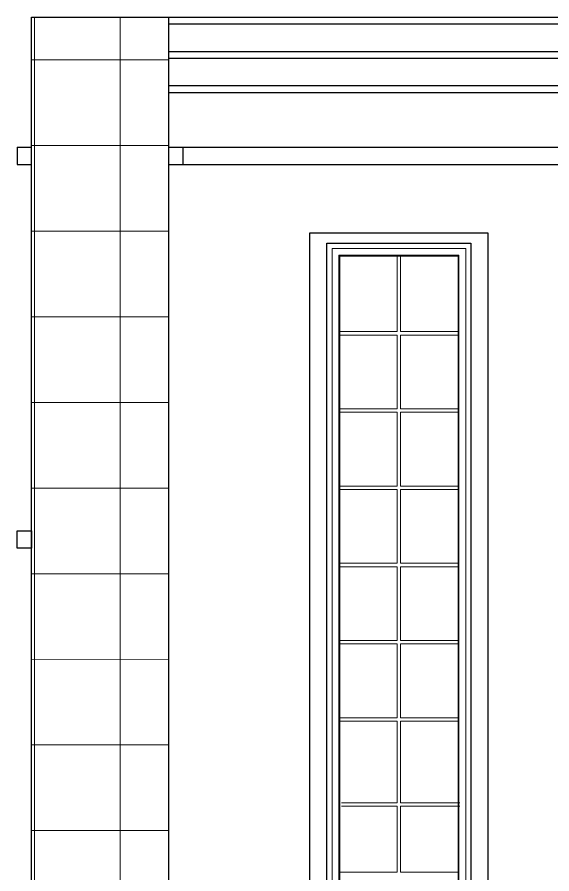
# Model space of a CAD drawing. Header units: inches. Extents: x -5142662 to -4941318, y -3361958 to -3160563.
# Drawn here: x -4999442.9 to -4999286.9, y -3261014 to -3260763.9 of the extents above; entities that cross this region are included whole.
import ezdxf

# ---------------------------------------------------------------- set-up
doc = ezdxf.new("R2010")
doc.units = ezdxf.units.IN
doc.header["$LTSCALE"] = 2
doc.header["$MEASUREMENT"] = 0
doc.linetypes.add('ACAD_ISO02W100', pattern=[15, 12, -3])
doc.layers.get('0').update_dxf_attribs({"linetype": 'CONTINUOUS'})
doc.layers.add('HATCH', color=60, linetype='ACAD_ISO02W100', lineweight=13)
doc.layers.add('window', color=4, linetype='CONTINUOUS', lineweight=13)

msp = doc.modelspace()

# ---------------------------------------------------------------- hatches: boundary and pattern name
at = {"layer": 'HATCH', "transparency": 33554661}
h = msp.add_hatch(dxfattribs=at)
h.set_pattern_fill('ANSI37', color=256, scale=200, angle=45)
h.set_pattern_definition([(90, (6687.151, 1998.61), (-25, 0), []), (180, (6687.151, 1998.61), (-4e-15, -25), [])])
h.paths.add_polyline_path([(-4999438.72, -3261137.91), (-4999398.68, -3261137.91), (-4999398.68, -3260801.91), (-4999398.68, -3260763.91), (-4999438.72, -3260763.91), (-4999438.72, -3260806.91)])

# ---------------------------------------------------------------- linework, layer by layer
at = {"ltscale": 0.5}
for p, q in [((-4999438.72, -3260763.91), (-4999099.99, -3260763.91)), ((-4999438.72, -3260806.91), (-4999438.72, -3260763.91)), ((-4999398.68, -3260801.91), (-4999398.68, -3260763.91)), ((-4999398.68, -3260765.91), (-4999099.99, -3260765.91)), ((-4999398.68, -3260773.91), (-4999099.99, -3260773.91)), ((-4999398.68, -3260775.91), (-4999099.99, -3260775.91)), ((-4999398.68, -3260783.91), (-4999099.99, -3260783.91)), ((-4999398.68, -3260785.91), (-4999099.99, -3260785.91)), ((-4999442.9, -3260801.91), (-4999438.72, -3260801.91)), ((-4999442.9, -3260801.91), (-4999442.9, -3260806.91)), ((-4999398.68, -3260801.91), (-4999098.89, -3260801.91)), ((-4999398.68, -3261137.91), (-4999398.68, -3260801.91)), ((-4999394.45, -3260806.91), (-4999394.45, -3260801.91)), ((-4999442.9, -3260806.91), (-4999438.72, -3260806.91)), ((-4999438.72, -3261137.91), (-4999438.72, -3260806.91)), ((-4999398.68, -3260806.91), (-4999098.89, -3260806.91)), ((-4999357.56, -3261110.91), (-4999357.56, -3260826.91)), ((-4999357.56, -3260826.91), (-4999305.56, -3260826.91)), ((-4999305.56, -3260826.91), (-4999305.56, -3261110.91)), ((-4999352.56, -3261107.91), (-4999352.56, -3260829.91)), ((-4999352.56, -3260829.91), (-4999310.56, -3260829.91)), ((-4999310.56, -3260829.91), (-4999310.56, -3261107.91))]:
    msp.add_line(p, q, dxfattribs=at)
msp.add_lwpolyline([(-4999442.9, -3260913.91), (-4999438.72, -3260913.91), (-4999438.72, -3260918.91), (-4999442.9, -3260918.91)], close=True, dxfattribs=at)
at = {"layer": 'window'}
for p, q in [((-4999352.56, -3261107.91), (-4999352.56, -3260829.91)), ((-4999310.56, -3260829.91), (-4999352.56, -3260829.91)), ((-4999351.06, -3260831.41), (-4999312.05, -3260831.41)), ((-4999351.06, -3260831.41), (-4999351.06, -3261105.91)), ((-4999312.05, -3261105.91), (-4999312.05, -3260831.41)), ((-4999310.56, -3261107.91), (-4999310.56, -3260829.91)), ((-4999314.05, -3260833.41), (-4999349.06, -3260833.41)), ((-4999349.06, -3260833.41), (-4999349.06, -3261104.41)), ((-4999348.81, -3260833.66), (-4999349.06, -3260833.41)), ((-4999348.81, -3260833.66), (-4999348.81, -3261104.16)), ((-4999348.81, -3260833.66), (-4999314.3, -3260833.66)), ((-4999332.06, -3260833.66), (-4999332.06, -3260855.71)), ((-4999331.06, -3260833.66), (-4999331.06, -3260855.71)), ((-4999314.3, -3260833.66), (-4999314.05, -3260833.41)), ((-4999314.3, -3261104.16), (-4999314.3, -3260833.66)), ((-4999314.05, -3261104.41), (-4999314.05, -3260833.41)), ((-4999348.81, -3260855.71), (-4999332.06, -3260855.71)), ((-4999331.06, -3260855.71), (-4999314.3, -3260855.71)), ((-4999348.81, -3260856.71), (-4999332.06, -3260856.71)), ((-4999332.06, -3260856.71), (-4999332.06, -3260878.25)), ((-4999331.06, -3260856.71), (-4999331.06, -3260878.25)), ((-4999331.06, -3260856.71), (-4999314.3, -3260856.71)), ((-4999348.81, -3260878.25), (-4999332.06, -3260878.25)), ((-4999331.06, -3260878.25), (-4999314.3, -3260878.25)), ((-4999348.81, -3260879.25), (-4999332.06, -3260879.25)), ((-4999332.06, -3260879.25), (-4999332.06, -3260900.79)), ((-4999331.06, -3260879.25), (-4999331.06, -3260900.79)), ((-4999331.06, -3260879.25), (-4999314.3, -3260879.25)), ((-4999348.81, -3260900.79), (-4999332.06, -3260900.79)), ((-4999331.06, -3260900.79), (-4999314.3, -3260900.79)), ((-4999348.81, -3260901.79), (-4999332.06, -3260901.79)), ((-4999332.06, -3260901.79), (-4999332.06, -3260923.33)), ((-4999331.06, -3260901.79), (-4999331.06, -3260923.33)), ((-4999331.06, -3260901.79), (-4999314.3, -3260901.79)), ((-4999348.81, -3260923.33), (-4999332.06, -3260923.33)), ((-4999331.06, -3260923.33), (-4999314.3, -3260923.33)), ((-4999348.81, -3260924.33), (-4999332.06, -3260924.33)), ((-4999332.06, -3260924.33), (-4999332.06, -3260945.87)), ((-4999331.06, -3260924.33), (-4999331.06, -3260945.87)), ((-4999331.06, -3260924.33), (-4999314.3, -3260924.33)), ((-4999348.81, -3260945.87), (-4999332.06, -3260945.87)), ((-4999331.06, -3260945.87), (-4999314.3, -3260945.87)), ((-4999348.81, -3260946.87), (-4999332.06, -3260946.87)), ((-4999332.06, -3260946.87), (-4999332.06, -3260968.41)), ((-4999331.06, -3260946.87), (-4999331.06, -3260968.41)), ((-4999331.06, -3260946.87), (-4999314.3, -3260946.87)), ((-4999348.81, -3260968.41), (-4999332.06, -3260968.41)), ((-4999331.06, -3260968.41), (-4999314.3, -3260968.41)), ((-4999348.81, -3260969.41), (-4999332.06, -3260969.41)), ((-4999332.06, -3260969.41), (-4999332.06, -3260993.28)), ((-4999331.06, -3260969.41), (-4999331.06, -3260993.28)), ((-4999331.06, -3260969.41), (-4999314.3, -3260969.41)), ((-4999348.31, -3260993.28), (-4999332.06, -3260993.28)), ((-4999331.06, -3260993.28), (-4999313.8, -3260993.28)), ((-4999348.31, -3260994.28), (-4999332.06, -3260994.28)), ((-4999332.06, -3260994.28), (-4999332.06, -3261013.5)), ((-4999331.06, -3260994.28), (-4999331.06, -3261013.5)), ((-4999331.06, -3260994.28), (-4999313.8, -3260994.28)), ((-4999348.81, -3261013.5), (-4999332.06, -3261013.5)), ((-4999331.06, -3261013.5), (-4999314.3, -3261013.5))]:
    msp.add_line(p, q, dxfattribs=at)

doc.saveas('drawing.dxf')
